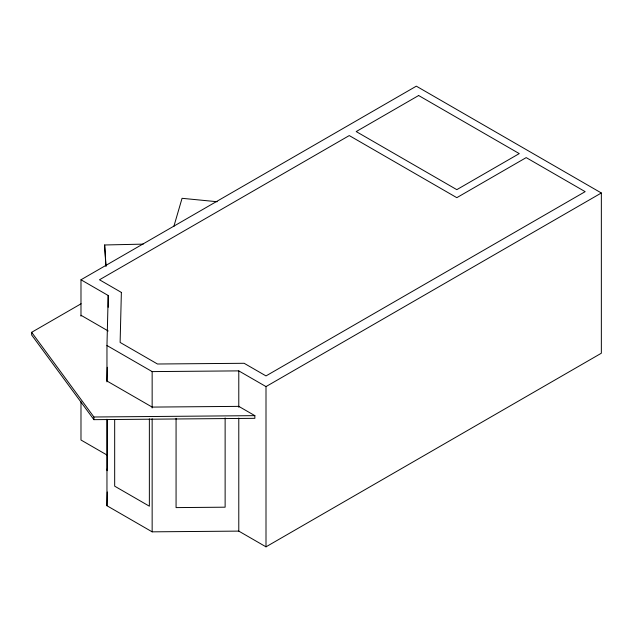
<?xml version="1.0" encoding="UTF-8"?>
<svg xmlns="http://www.w3.org/2000/svg" width="633" height="633" viewBox="0 0 633 633"><rect width="100%" height="100%" fill="white"/><g stroke="black" fill="none" stroke-linecap="round" stroke-linejoin="round"><path stroke-width="0.95" d="M106.961 381.889L106.961 345.515L108.203 295.5L80.984 279.778L80.984 316.152M107.301 367.275L106.961 381.003L152.149 407.09L238.783 406.37L254.862 415.652L254.862 418.326L93.898 419.663L31.65 334.976L31.65 332.309L81.095 303.761M107.278 468.752L107.23 470.707L107.23 419.695M80.984 279.778L416.332 86.167L601.35 192.986L601.35 353.222L266.002 546.833L238.783 531.111L152.149 531.839L106.961 505.743L107.301 492.015M173.806 226.598L182.059 198.311L217.198 201.729M106.961 345.515L152.149 371.603L238.783 370.883L266.002 386.597L601.35 192.986M105.853 266.026L104.635 244.979L143.169 244.132M31.65 332.309L93.898 416.997L254.862 415.652M80.984 315.266L108.203 330.988M107.357 455.238L80.984 440.014L80.984 401.67M104.635 244.979L106.043 266.256M266.002 386.597L266.002 546.833M238.783 370.883L238.783 407.256M238.783 418.065L238.783 531.111M225.126 417.922L225.126 507.191L176.069 507.603L176.069 418.326M152.149 371.603L152.149 407.976M152.149 418.785L152.149 531.839M149.364 418.888L149.364 506.194L114.676 486.168L114.676 419.457M108.203 295.5L108.203 307.29M106.961 419.244L106.961 505.743M93.898 416.997L93.898 419.663M121.37 292.414L120.12 342.429L157.49 364.007L244.124 363.287L266.002 375.915L585.161 191.657L526.197 157.609L456.812 197.67L349.266 135.573L99.484 279.778L121.37 292.414M418.642 95.52L356.197 131.569L456.812 189.655L519.258 153.605L418.642 95.52"/></g></svg>
